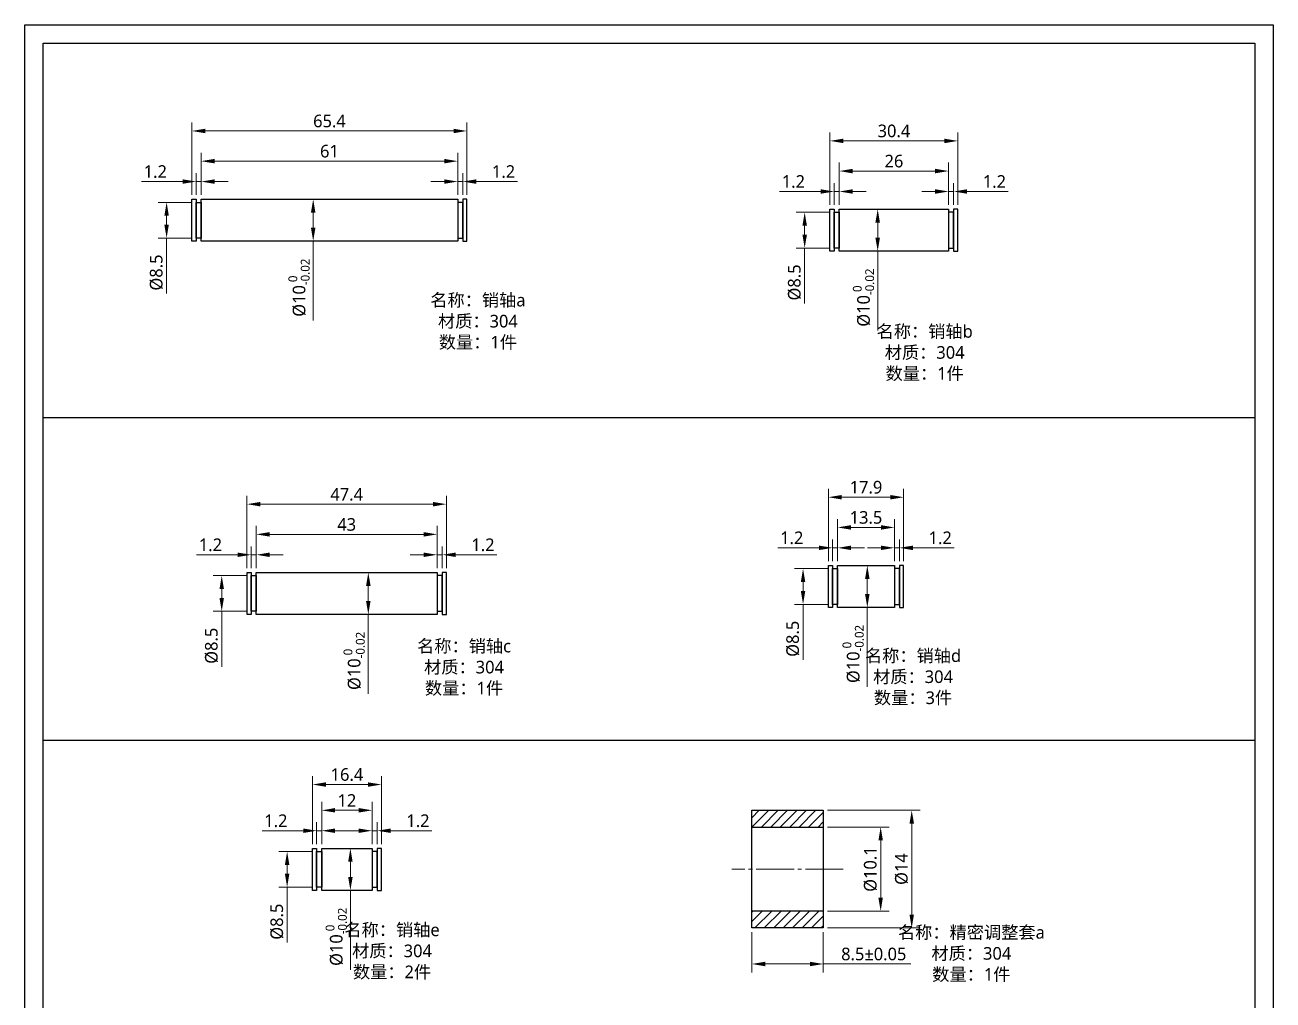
# Model space of a CAD drawing. Header units: millimetres. Extents: x -449 to 2916, y -1257 to 1632.
# Drawn here: x 1470.2 to 1766.9, y -73.5 to 158.3 of the extents above; entities that cross this region are included whole.
import ezdxf

# ---------------------------------------------------------------- set-up
doc = ezdxf.new("R2010")
doc.units = ezdxf.units.MM
doc.header["$PDSIZE"] = -1
doc.linetypes.add('EB_DASHDOT', pattern=[39, 30, -3, 3, -3])
doc.layers.add('3中心线层', color=1, linetype='EB_DASHDOT', lineweight=0)
doc.layers.add('标住线', color=5, linetype='Continuous', lineweight=13)
doc.styles.add('wf', font='')
doc.styles.get('wf').set_extended_font_data('Microsoft YaHei')
doc.dimstyles.new('wf1', dxfattribs={"dimtxt": 3, "dimasz": 3.2, "dimexe": 2, "dimexo": 1, "dimgap": 0.8, "dimtad": 1, "dimdec": 1, "dimdsep": 46, "dimtxsty": 'wf', "dimcen": 0, "dimclrd": 6, "dimclre": 6, "dimadec": 0, "dimazin": 0, "dimtm": 1e-09, "dimtfac": 0.7, "dimtdec": 1, "dimtmove": 0, "dimatfit": 3, "dimfxl": 0, "dimtolj": 1, "dimlwd": 13, "dimlwe": 13, "dimarcsym": 0})

# ---------------------------------------------------------------- blocks, each defined once
blk = doc.blocks.new('*D396')
at = {"color": 6, "lineweight": 13}
for p, q in [((1512.05, 117.87), (1512.05, 127.91)), ((1573.05, 117.87), (1573.05, 127.91)), ((1515.25, 125.91), (1569.85, 125.91))]:
    blk.add_line(p, q, dxfattribs=at)
at = {"color": 6}
for points in [[(1515.25, 126.45), (1515.25, 125.38), (1512.05, 125.91)], [(1569.85, 125.38), (1569.85, 126.45), (1573.05, 125.91)]]:
    blk.add_solid(points, dxfattribs=at)
at = {"layer": 'Defpoints', "color": 0}
for p in [(1573.05, 125.91), (1512.05, 116.87), (1573.05, 116.87)]:
    blk.add_point(p, dxfattribs=at)
at = {"color": 0, "insert": (1542.55, 128.27), "char_height": 3, "attachment_point": 5, "style": 'wf'}
blk.add_mtext('\\A1;61', dxfattribs=at)
blk = doc.blocks.new('*D397')
at = {"color": 6, "lineweight": 13}
for p, q in [((1510.85, 117.87), (1510.85, 123.06)), ((1512.05, 117.87), (1512.05, 123.06)), ((1507.65, 121.06), (1497.86, 121.06)), ((1512.05, 121.06), (1510.85, 121.06)), ((1515.25, 121.06), (1518.45, 121.06))]:
    blk.add_line(p, q, dxfattribs=at)
at = {"color": 6}
for points in [[(1507.65, 120.53), (1507.65, 121.59), (1510.85, 121.06)], [(1515.25, 121.59), (1515.25, 120.53), (1512.05, 121.06)]]:
    blk.add_solid(points, dxfattribs=at)
at = {"layer": 'Defpoints', "color": 0}
for p in [(1510.85, 121.06), (1510.85, 116.87), (1512.05, 116.87)]:
    blk.add_point(p, dxfattribs=at)
at = {"color": 0, "insert": (1501.16, 123.42), "char_height": 3, "attachment_point": 5, "style": 'wf'}
blk.add_mtext('\\A1;1.2', dxfattribs=at)
blk = doc.blocks.new('*D398')
at = {"color": 6, "lineweight": 13}
for p, q in [((1509.85, 116.12), (1501.84, 116.12)), ((1503.84, 112.92), (1503.84, 110.82)), ((1509.85, 107.62), (1501.84, 107.62)), ((1503.84, 107.62), (1503.84, 94.46))]:
    blk.add_line(p, q, dxfattribs=at)
at = {"color": 6}
for points in [[(1504.37, 112.92), (1503.3, 112.92), (1503.84, 116.12)], [(1503.3, 110.82), (1504.37, 110.82), (1503.84, 107.62)]]:
    blk.add_solid(points, dxfattribs=at)
at = {"layer": 'Defpoints', "color": 0}
for p in [(1510.85, 116.12), (1503.84, 107.62), (1510.85, 107.62)]:
    blk.add_point(p, dxfattribs=at)
at = {"color": 0, "insert": (1501.42, 99.44), "char_height": 3, "attachment_point": 5, "rotation": 90, "style": 'wf'}
blk.add_mtext('\\A1;%%C8.5', dxfattribs=at)
blk = doc.blocks.new('*D399')
at = {"color": 6, "lineweight": 13}
for p, q in [((1541.55, 116.87), (1536.69, 116.87)), ((1538.69, 113.67), (1538.69, 110.07)), ((1541.55, 106.87), (1536.69, 106.87)), ((1538.69, 106.87), (1538.69, 88))]:
    blk.add_line(p, q, dxfattribs=at)
at = {"color": 6}
for points in [[(1539.22, 113.67), (1538.16, 113.67), (1538.69, 116.87)], [(1538.16, 110.07), (1539.22, 110.07), (1538.69, 106.87)]]:
    blk.add_solid(points, dxfattribs=at)
at = {"layer": 'Defpoints', "color": 0}
for p in [(1542.55, 116.87), (1538.69, 106.87), (1542.55, 106.87)]:
    blk.add_point(p, dxfattribs=at)
at = {"color": 0, "insert": (1535.32, 95.84), "char_height": 3, "attachment_point": 5, "rotation": 90, "style": 'wf'}
blk.add_mtext('\\A1;%%C10{\\H0.7x;\\S 0^ -0.02;}', dxfattribs=at)
blk = doc.blocks.new('*D400')
at = {"color": 6, "lineweight": 13}
for p, q in [((1509.85, 117.87), (1509.85, 135.09)), ((1575.25, 117.87), (1575.25, 135.09)), ((1513.05, 133.09), (1572.05, 133.09))]:
    blk.add_line(p, q, dxfattribs=at)
at = {"color": 6}
for points in [[(1513.05, 133.62), (1513.05, 132.56), (1509.85, 133.09)], [(1572.05, 132.56), (1572.05, 133.62), (1575.25, 133.09)]]:
    blk.add_solid(points, dxfattribs=at)
at = {"layer": 'Defpoints', "color": 0}
for p in [(1575.25, 133.09), (1509.85, 116.87), (1575.25, 116.87)]:
    blk.add_point(p, dxfattribs=at)
at = {"color": 0, "insert": (1542.55, 135.44), "char_height": 3, "attachment_point": 5, "style": 'wf'}
blk.add_mtext('\\A1;65.4', dxfattribs=at)
blk = doc.blocks.new('*D401')
at = {"color": 6, "lineweight": 13}
for p, q in [((1573.05, 117.87), (1573.05, 123.06)), ((1574.25, 117.87), (1574.25, 123.06)), ((1569.85, 121.06), (1566.65, 121.06)), ((1573.05, 121.06), (1574.25, 121.06)), ((1577.45, 121.06), (1587.24, 121.06))]:
    blk.add_line(p, q, dxfattribs=at)
at = {"color": 6}
for points in [[(1569.85, 120.53), (1569.85, 121.59), (1573.05, 121.06)], [(1577.45, 121.59), (1577.45, 120.53), (1574.25, 121.06)]]:
    blk.add_solid(points, dxfattribs=at)
at = {"layer": 'Defpoints', "color": 0}
for p in [(1574.25, 121.06), (1573.05, 116.87), (1574.25, 116.87)]:
    blk.add_point(p, dxfattribs=at)
at = {"color": 0, "insert": (1583.94, 123.42), "char_height": 3, "attachment_point": 5, "style": 'wf'}
blk.add_mtext('\\A1;1.2', dxfattribs=at)
blk = doc.blocks.new('*D404')
at = {"color": 6, "lineweight": 13}
for p, q in [((1525.15, 29.15), (1525.15, 39.19)), ((1568.15, 29.15), (1568.15, 39.19)), ((1528.35, 37.19), (1564.95, 37.19))]:
    blk.add_line(p, q, dxfattribs=at)
at = {"color": 6}
for points in [[(1528.35, 37.73), (1528.35, 36.66), (1525.15, 37.19)], [(1564.95, 36.66), (1564.95, 37.73), (1568.15, 37.19)]]:
    blk.add_solid(points, dxfattribs=at)
at = {"layer": 'Defpoints', "color": 0}
for p in [(1568.15, 37.19), (1525.15, 28.15), (1568.15, 28.15)]:
    blk.add_point(p, dxfattribs=at)
at = {"color": 0, "insert": (1546.65, 39.54), "char_height": 3, "attachment_point": 5, "style": 'wf'}
blk.add_mtext('\\A1;43', dxfattribs=at)
blk = doc.blocks.new('*D405')
at = {"color": 6, "lineweight": 13}
for p, q in [((1523.95, 29.15), (1523.95, 34.34)), ((1525.15, 29.15), (1525.15, 34.34)), ((1520.75, 32.34), (1510.96, 32.34)), ((1525.15, 32.34), (1523.95, 32.34)), ((1528.35, 32.34), (1531.55, 32.34))]:
    blk.add_line(p, q, dxfattribs=at)
at = {"color": 6}
for points in [[(1520.75, 31.81), (1520.75, 32.87), (1523.95, 32.34)], [(1528.35, 32.87), (1528.35, 31.81), (1525.15, 32.34)]]:
    blk.add_solid(points, dxfattribs=at)
at = {"layer": 'Defpoints', "color": 0}
for p in [(1523.95, 32.34), (1523.95, 28.15), (1525.15, 28.15)]:
    blk.add_point(p, dxfattribs=at)
at = {"color": 0, "insert": (1514.26, 34.69), "char_height": 3, "attachment_point": 5, "style": 'wf'}
blk.add_mtext('\\A1;1.2', dxfattribs=at)
blk = doc.blocks.new('*D406')
at = {"color": 6, "lineweight": 13}
for p, q in [((1522.95, 27.4), (1514.94, 27.4)), ((1516.94, 24.2), (1516.94, 22.1)), ((1522.95, 18.9), (1514.94, 18.9)), ((1516.94, 18.9), (1516.94, 5.73))]:
    blk.add_line(p, q, dxfattribs=at)
at = {"color": 6}
for points in [[(1517.47, 24.2), (1516.41, 24.2), (1516.94, 27.4)], [(1516.41, 22.1), (1517.47, 22.1), (1516.94, 18.9)]]:
    blk.add_solid(points, dxfattribs=at)
at = {"layer": 'Defpoints', "color": 0}
for p in [(1523.95, 27.4), (1516.94, 18.9), (1523.95, 18.9)]:
    blk.add_point(p, dxfattribs=at)
at = {"color": 0, "insert": (1514.53, 10.71), "char_height": 3, "attachment_point": 5, "rotation": 90, "style": 'wf'}
blk.add_mtext('\\A1;%%C8.5', dxfattribs=at)
blk = doc.blocks.new('*D407')
at = {"color": 6, "lineweight": 13}
for p, q in [((1554.65, 28.15), (1549.79, 28.15)), ((1551.79, 24.95), (1551.79, 21.35)), ((1554.65, 18.15), (1549.79, 18.15)), ((1551.79, 18.15), (1551.79, -0.72))]:
    blk.add_line(p, q, dxfattribs=at)
at = {"color": 6}
for points in [[(1552.33, 24.95), (1551.26, 24.95), (1551.79, 28.15)], [(1551.26, 21.35), (1552.33, 21.35), (1551.79, 18.15)]]:
    blk.add_solid(points, dxfattribs=at)
at = {"layer": 'Defpoints', "color": 0}
for p in [(1555.65, 28.15), (1551.79, 18.15), (1555.65, 18.15)]:
    blk.add_point(p, dxfattribs=at)
at = {"color": 0, "insert": (1548.42, 7.11), "char_height": 3, "attachment_point": 5, "rotation": 90, "style": 'wf'}
blk.add_mtext('\\A1;%%C10{\\H0.7x;\\S 0^ -0.02;}', dxfattribs=at)
blk = doc.blocks.new('*D402')
at = {"color": 6, "lineweight": 13}
for p, q in [((1522.95, 29.15), (1522.95, 46.37)), ((1570.35, 29.15), (1570.35, 46.37)), ((1526.15, 44.37), (1567.15, 44.37))]:
    blk.add_line(p, q, dxfattribs=at)
at = {"color": 6}
for points in [[(1526.15, 44.9), (1526.15, 43.83), (1522.95, 44.37)], [(1567.15, 43.83), (1567.15, 44.9), (1570.35, 44.37)]]:
    blk.add_solid(points, dxfattribs=at)
at = {"layer": 'Defpoints', "color": 0}
for p in [(1570.35, 44.37), (1522.95, 28.15), (1570.35, 28.15)]:
    blk.add_point(p, dxfattribs=at)
at = {"color": 0, "insert": (1546.65, 46.69), "char_height": 3, "attachment_point": 5, "style": 'wf'}
blk.add_mtext('\\A1;47.4', dxfattribs=at)
blk = doc.blocks.new('*D403')
at = {"color": 6, "lineweight": 13}
for p, q in [((1568.15, 29.15), (1568.15, 34.34)), ((1569.35, 29.15), (1569.35, 34.34)), ((1564.95, 32.34), (1561.75, 32.34)), ((1568.15, 32.34), (1569.35, 32.34)), ((1572.55, 32.34), (1582.34, 32.34))]:
    blk.add_line(p, q, dxfattribs=at)
at = {"color": 6}
for points in [[(1564.95, 31.81), (1564.95, 32.87), (1568.15, 32.34)], [(1572.55, 32.87), (1572.55, 31.81), (1569.35, 32.34)]]:
    blk.add_solid(points, dxfattribs=at)
at = {"layer": 'Defpoints', "color": 0}
for p in [(1569.35, 32.34), (1568.15, 28.15), (1569.35, 28.15)]:
    blk.add_point(p, dxfattribs=at)
at = {"color": 0, "insert": (1579.05, 34.69), "char_height": 3, "attachment_point": 5, "style": 'wf'}
blk.add_mtext('\\A1;1.2', dxfattribs=at)
blk = doc.blocks.new('*D410')
at = {"color": 6, "lineweight": 13}
for p, q in [((1663.75, 115.51), (1663.75, 125.56)), ((1689.75, 115.51), (1689.75, 125.56)), ((1666.95, 123.56), (1686.55, 123.56))]:
    blk.add_line(p, q, dxfattribs=at)
at = {"color": 6}
for points in [[(1666.95, 124.09), (1666.95, 123.02), (1663.75, 123.56)], [(1686.55, 123.02), (1686.55, 124.09), (1689.75, 123.56)]]:
    blk.add_solid(points, dxfattribs=at)
at = {"layer": 'Defpoints', "color": 0}
for p in [(1689.75, 123.56), (1663.75, 114.51), (1689.75, 114.51)]:
    blk.add_point(p, dxfattribs=at)
at = {"color": 0, "insert": (1676.75, 125.91), "char_height": 3, "attachment_point": 5, "style": 'wf'}
blk.add_mtext('\\A1;26', dxfattribs=at)
blk = doc.blocks.new('*D411')
at = {"color": 6, "lineweight": 13}
for p, q in [((1659.35, 118.7), (1649.56, 118.7)), ((1662.55, 115.51), (1662.55, 120.7)), ((1663.75, 118.7), (1662.55, 118.7)), ((1663.75, 115.51), (1663.75, 120.7)), ((1666.95, 118.7), (1670.15, 118.7))]:
    blk.add_line(p, q, dxfattribs=at)
at = {"color": 6}
for points in [[(1659.35, 118.17), (1659.35, 119.23), (1662.55, 118.7)], [(1666.95, 119.23), (1666.95, 118.17), (1663.75, 118.7)]]:
    blk.add_solid(points, dxfattribs=at)
at = {"layer": 'Defpoints', "color": 0}
for p in [(1662.55, 118.7), (1662.55, 114.51), (1663.75, 114.51)]:
    blk.add_point(p, dxfattribs=at)
at = {"color": 0, "insert": (1652.85, 121.06), "char_height": 3, "attachment_point": 5, "style": 'wf'}
blk.add_mtext('\\A1;1.2', dxfattribs=at)
blk = doc.blocks.new('*D412')
at = {"color": 6, "lineweight": 13}
for p, q in [((1661.55, 113.76), (1653.53, 113.76)), ((1655.53, 110.56), (1655.53, 108.46)), ((1661.55, 105.26), (1653.53, 105.26)), ((1655.53, 105.26), (1655.53, 92.1))]:
    blk.add_line(p, q, dxfattribs=at)
at = {"color": 6}
for points in [[(1656.07, 110.56), (1655, 110.56), (1655.53, 113.76)], [(1655, 108.46), (1656.07, 108.46), (1655.53, 105.26)]]:
    blk.add_solid(points, dxfattribs=at)
at = {"layer": 'Defpoints', "color": 0}
for p in [(1662.55, 113.76), (1655.53, 105.26), (1662.55, 105.26)]:
    blk.add_point(p, dxfattribs=at)
at = {"color": 0, "insert": (1653.12, 97.08), "char_height": 3, "attachment_point": 5, "rotation": 90, "style": 'wf'}
blk.add_mtext('\\A1;%%C8.5', dxfattribs=at)
blk = doc.blocks.new('*D413')
at = {"color": 6, "lineweight": 13}
for p, q in [((1675.75, 114.51), (1670.89, 114.51)), ((1672.89, 111.31), (1672.89, 107.71)), ((1675.75, 104.51), (1670.89, 104.51)), ((1672.89, 104.51), (1672.89, 85.65))]:
    blk.add_line(p, q, dxfattribs=at)
at = {"color": 6}
for points in [[(1673.42, 111.31), (1672.35, 111.31), (1672.89, 114.51)], [(1672.35, 107.71), (1673.42, 107.71), (1672.89, 104.51)]]:
    blk.add_solid(points, dxfattribs=at)
at = {"layer": 'Defpoints', "color": 0}
for p in [(1676.75, 114.51), (1672.89, 104.51), (1676.75, 104.51)]:
    blk.add_point(p, dxfattribs=at)
at = {"color": 0, "insert": (1669.51, 93.48), "char_height": 3, "attachment_point": 5, "rotation": 90, "style": 'wf'}
blk.add_mtext('\\A1;%%C10{\\H0.7x;\\S 0^ -0.02;}', dxfattribs=at)
blk = doc.blocks.new('*D408')
at = {"color": 6, "lineweight": 13}
for p, q in [((1661.55, 115.51), (1661.55, 132.73)), ((1664.75, 130.73), (1688.75, 130.73)), ((1691.95, 115.51), (1691.95, 132.73))]:
    blk.add_line(p, q, dxfattribs=at)
at = {"color": 6}
for points in [[(1664.75, 131.26), (1664.75, 130.2), (1661.55, 130.73)], [(1688.75, 130.2), (1688.75, 131.26), (1691.95, 130.73)]]:
    blk.add_solid(points, dxfattribs=at)
at = {"layer": 'Defpoints', "color": 0}
for p in [(1691.95, 130.73), (1661.55, 114.51), (1691.95, 114.51)]:
    blk.add_point(p, dxfattribs=at)
at = {"color": 0, "insert": (1676.75, 133.08), "char_height": 3, "attachment_point": 5, "style": 'wf'}
blk.add_mtext('\\A1;30.4', dxfattribs=at)
blk = doc.blocks.new('*D409')
at = {"color": 6, "lineweight": 13}
for p, q in [((1686.55, 118.7), (1683.35, 118.7)), ((1689.75, 115.51), (1689.75, 120.7)), ((1689.75, 118.7), (1690.95, 118.7)), ((1690.95, 115.51), (1690.95, 120.7)), ((1694.15, 118.7), (1703.93, 118.7))]:
    blk.add_line(p, q, dxfattribs=at)
at = {"color": 6}
for points in [[(1686.55, 118.17), (1686.55, 119.23), (1689.75, 118.7)], [(1694.15, 119.23), (1694.15, 118.17), (1690.95, 118.7)]]:
    blk.add_solid(points, dxfattribs=at)
at = {"layer": 'Defpoints', "color": 0}
for p in [(1690.95, 118.7), (1689.75, 114.51), (1690.95, 114.51)]:
    blk.add_point(p, dxfattribs=at)
at = {"color": 0, "insert": (1700.64, 121.06), "char_height": 3, "attachment_point": 5, "style": 'wf'}
blk.add_mtext('\\A1;1.2', dxfattribs=at)
blk = doc.blocks.new('*D416')
at = {"color": 6, "lineweight": 13}
for p, q in [((1540.71, -36.45), (1540.71, -26.41)), ((1552.71, -36.45), (1552.71, -26.41)), ((1543.91, -28.41), (1549.51, -28.41))]:
    blk.add_line(p, q, dxfattribs=at)
at = {"color": 6}
for points in [[(1543.91, -27.87), (1543.91, -28.94), (1540.71, -28.41)], [(1549.51, -28.94), (1549.51, -27.87), (1552.71, -28.41)]]:
    blk.add_solid(points, dxfattribs=at)
at = {"layer": 'Defpoints', "color": 0}
for p in [(1552.71, -28.41), (1540.71, -37.45), (1552.71, -37.45)]:
    blk.add_point(p, dxfattribs=at)
at = {"color": 0, "insert": (1546.71, -26.07), "char_height": 3, "attachment_point": 5, "style": 'wf'}
blk.add_mtext('\\A1;12', dxfattribs=at)
blk = doc.blocks.new('*D417')
at = {"color": 6, "lineweight": 13}
for p, q in [((1539.51, -36.45), (1539.51, -31.26)), ((1540.71, -36.45), (1540.71, -31.26)), ((1536.31, -33.26), (1526.52, -33.26)), ((1540.71, -33.26), (1539.51, -33.26)), ((1543.91, -33.26), (1547.11, -33.26))]:
    blk.add_line(p, q, dxfattribs=at)
at = {"color": 6}
for points in [[(1536.31, -33.79), (1536.31, -32.73), (1539.51, -33.26)], [(1543.91, -32.73), (1543.91, -33.79), (1540.71, -33.26)]]:
    blk.add_solid(points, dxfattribs=at)
at = {"layer": 'Defpoints', "color": 0}
for p in [(1539.51, -33.26), (1539.51, -37.45), (1540.71, -37.45)]:
    blk.add_point(p, dxfattribs=at)
at = {"color": 0, "insert": (1529.81, -30.9), "char_height": 3, "attachment_point": 5, "style": 'wf'}
blk.add_mtext('\\A1;1.2', dxfattribs=at)
blk = doc.blocks.new('*D418')
at = {"color": 6, "lineweight": 13}
for p, q in [((1538.51, -38.2), (1530.49, -38.2)), ((1532.49, -41.4), (1532.49, -43.5)), ((1538.51, -46.7), (1530.49, -46.7)), ((1532.49, -46.7), (1532.49, -59.86))]:
    blk.add_line(p, q, dxfattribs=at)
at = {"color": 6}
for points in [[(1533.03, -41.4), (1531.96, -41.4), (1532.49, -38.2)], [(1531.96, -43.5), (1533.03, -43.5), (1532.49, -46.7)]]:
    blk.add_solid(points, dxfattribs=at)
at = {"layer": 'Defpoints', "color": 0}
for p in [(1539.51, -38.2), (1532.49, -46.7), (1539.51, -46.7)]:
    blk.add_point(p, dxfattribs=at)
at = {"color": 0, "insert": (1530.08, -54.88), "char_height": 3, "attachment_point": 5, "rotation": 90, "style": 'wf'}
blk.add_mtext('\\A1;%%C8.5', dxfattribs=at)
blk = doc.blocks.new('*D419')
at = {"color": 6, "lineweight": 13}
for p, q in [((1550.39, -37.45), (1545.53, -37.45)), ((1547.53, -40.65), (1547.53, -44.25)), ((1550.39, -47.45), (1545.53, -47.45)), ((1547.53, -47.45), (1547.53, -66.32))]:
    blk.add_line(p, q, dxfattribs=at)
at = {"color": 6}
for points in [[(1548.07, -40.65), (1547, -40.65), (1547.53, -37.45)], [(1547, -44.25), (1548.07, -44.25), (1547.53, -47.45)]]:
    blk.add_solid(points, dxfattribs=at)
at = {"layer": 'Defpoints', "color": 0}
for p in [(1551.39, -37.45), (1547.53, -47.45), (1551.39, -47.45)]:
    blk.add_point(p, dxfattribs=at)
at = {"color": 0, "insert": (1544.16, -58.48), "char_height": 3, "attachment_point": 5, "rotation": 90, "style": 'wf'}
blk.add_mtext('\\A1;%%C10{\\H0.7x;\\S 0^ -0.02;}', dxfattribs=at)
blk = doc.blocks.new('*D414')
at = {"color": 6, "lineweight": 13}
for p, q in [((1538.51, -36.45), (1538.51, -20.28)), ((1554.91, -36.45), (1554.91, -20.28)), ((1541.71, -22.28), (1551.71, -22.28))]:
    blk.add_line(p, q, dxfattribs=at)
at = {"color": 6}
for points in [[(1541.71, -21.75), (1541.71, -22.81), (1538.51, -22.28)], [(1551.71, -22.81), (1551.71, -21.75), (1554.91, -22.28)]]:
    blk.add_solid(points, dxfattribs=at)
at = {"layer": 'Defpoints', "color": 0}
for p in [(1554.91, -22.28), (1538.51, -37.45), (1554.91, -37.45)]:
    blk.add_point(p, dxfattribs=at)
at = {"color": 0, "insert": (1546.71, -19.92), "char_height": 3, "attachment_point": 5, "style": 'wf'}
blk.add_mtext('\\A1;16.4', dxfattribs=at)
blk = doc.blocks.new('*D415')
at = {"color": 6, "lineweight": 13}
for p, q in [((1552.71, -36.45), (1552.71, -31.26)), ((1553.91, -36.45), (1553.91, -31.26)), ((1549.51, -33.26), (1546.31, -33.26)), ((1552.71, -33.26), (1553.91, -33.26)), ((1557.11, -33.26), (1566.9, -33.26))]:
    blk.add_line(p, q, dxfattribs=at)
at = {"color": 6}
for points in [[(1549.51, -33.79), (1549.51, -32.73), (1552.71, -33.26)], [(1557.11, -32.73), (1557.11, -33.79), (1553.91, -33.26)]]:
    blk.add_solid(points, dxfattribs=at)
at = {"layer": 'Defpoints', "color": 0}
for p in [(1553.91, -33.26), (1552.71, -37.45), (1553.91, -37.45)]:
    blk.add_point(p, dxfattribs=at)
at = {"color": 0, "insert": (1563.6, -30.9), "char_height": 3, "attachment_point": 5, "style": 'wf'}
blk.add_mtext('\\A1;1.2', dxfattribs=at)
blk = doc.blocks.new('*D422')
at = {"color": 6, "lineweight": 13}
for p, q in [((1663.36, 30.8), (1663.36, 40.84)), ((1666.56, 38.84), (1673.66, 38.84)), ((1676.86, 30.8), (1676.86, 40.84))]:
    blk.add_line(p, q, dxfattribs=at)
at = {"color": 6}
for points in [[(1666.56, 39.38), (1666.56, 38.31), (1663.36, 38.84)], [(1673.66, 38.31), (1673.66, 39.38), (1676.86, 38.84)]]:
    blk.add_solid(points, dxfattribs=at)
at = {"layer": 'Defpoints', "color": 0}
for p in [(1676.86, 38.84), (1663.36, 29.8), (1676.86, 29.8)]:
    blk.add_point(p, dxfattribs=at)
at = {"color": 0, "insert": (1670.11, 41.2), "char_height": 3, "attachment_point": 5, "style": 'wf'}
blk.add_mtext('\\A1;13.5', dxfattribs=at)
blk = doc.blocks.new('*D423')
at = {"color": 6, "lineweight": 13}
for p, q in [((1662.16, 30.8), (1662.16, 35.99)), ((1663.36, 30.8), (1663.36, 35.99)), ((1658.96, 33.99), (1649.17, 33.99)), ((1663.36, 33.99), (1662.16, 33.99)), ((1666.56, 33.99), (1669.76, 33.99))]:
    blk.add_line(p, q, dxfattribs=at)
at = {"color": 6}
for points in [[(1658.96, 33.46), (1658.96, 34.52), (1662.16, 33.99)], [(1666.56, 34.52), (1666.56, 33.46), (1663.36, 33.99)]]:
    blk.add_solid(points, dxfattribs=at)
at = {"layer": 'Defpoints', "color": 0}
for p in [(1662.16, 33.99), (1662.16, 29.8), (1663.36, 29.8)]:
    blk.add_point(p, dxfattribs=at)
at = {"color": 0, "insert": (1652.47, 36.35), "char_height": 3, "attachment_point": 5, "style": 'wf'}
blk.add_mtext('\\A1;1.2', dxfattribs=at)
blk = doc.blocks.new('*D424')
at = {"color": 6, "lineweight": 13}
for p, q in [((1661.16, 29.05), (1653.15, 29.05)), ((1655.15, 25.85), (1655.15, 23.75)), ((1661.16, 20.55), (1653.15, 20.55)), ((1655.15, 20.55), (1655.15, 7.38))]:
    blk.add_line(p, q, dxfattribs=at)
at = {"color": 6}
for points in [[(1655.68, 25.85), (1654.61, 25.85), (1655.15, 29.05)], [(1654.61, 23.75), (1655.68, 23.75), (1655.15, 20.55)]]:
    blk.add_solid(points, dxfattribs=at)
at = {"layer": 'Defpoints', "color": 0}
for p in [(1662.16, 29.05), (1655.15, 20.55), (1662.16, 20.55)]:
    blk.add_point(p, dxfattribs=at)
at = {"color": 0, "insert": (1652.73, 12.37), "char_height": 3, "attachment_point": 5, "rotation": 90, "style": 'wf'}
blk.add_mtext('\\A1;%%C8.5', dxfattribs=at)
blk = doc.blocks.new('*D425')
at = {"color": 6, "lineweight": 13}
for p, q in [((1673.28, 29.8), (1668.42, 29.8)), ((1670.42, 26.6), (1670.42, 23)), ((1673.28, 19.8), (1668.42, 19.8)), ((1670.42, 19.8), (1670.42, 0.93))]:
    blk.add_line(p, q, dxfattribs=at)
at = {"color": 6}
for points in [[(1670.96, 26.6), (1669.89, 26.6), (1670.42, 29.8)], [(1669.89, 23), (1670.96, 23), (1670.42, 19.8)]]:
    blk.add_solid(points, dxfattribs=at)
at = {"layer": 'Defpoints', "color": 0}
for p in [(1674.28, 29.8), (1670.42, 19.8), (1674.28, 19.8)]:
    blk.add_point(p, dxfattribs=at)
at = {"color": 0, "insert": (1667.05, 8.76), "char_height": 3, "attachment_point": 5, "rotation": 90, "style": 'wf'}
blk.add_mtext('\\A1;%%C10{\\H0.7x;\\S 0^ -0.02;}', dxfattribs=at)
blk = doc.blocks.new('*D420')
at = {"color": 6, "lineweight": 13}
for p, q in [((1661.16, 30.8), (1661.16, 48.02)), ((1679.06, 30.8), (1679.06, 48.02)), ((1664.36, 46.02), (1675.86, 46.02))]:
    blk.add_line(p, q, dxfattribs=at)
at = {"color": 6}
for points in [[(1664.36, 46.55), (1664.36, 45.49), (1661.16, 46.02)], [(1675.86, 45.49), (1675.86, 46.55), (1679.06, 46.02)]]:
    blk.add_solid(points, dxfattribs=at)
at = {"layer": 'Defpoints', "color": 0}
for p in [(1679.06, 46.02), (1661.16, 29.8), (1679.06, 29.8)]:
    blk.add_point(p, dxfattribs=at)
at = {"color": 0, "insert": (1670.11, 48.38), "char_height": 3, "attachment_point": 5, "style": 'wf'}
blk.add_mtext('\\A1;17.9', dxfattribs=at)
blk = doc.blocks.new('*D421')
at = {"color": 6, "lineweight": 13}
for p, q in [((1676.86, 30.8), (1676.86, 35.99)), ((1678.06, 30.8), (1678.06, 35.99)), ((1673.66, 33.99), (1670.46, 33.99)), ((1676.86, 33.99), (1678.06, 33.99)), ((1681.26, 33.99), (1691.05, 33.99))]:
    blk.add_line(p, q, dxfattribs=at)
at = {"color": 6}
for points in [[(1673.66, 33.46), (1673.66, 34.52), (1676.86, 33.99)], [(1681.26, 34.52), (1681.26, 33.46), (1678.06, 33.99)]]:
    blk.add_solid(points, dxfattribs=at)
at = {"layer": 'Defpoints', "color": 0}
for p in [(1678.06, 33.99), (1676.86, 29.8), (1678.06, 29.8)]:
    blk.add_point(p, dxfattribs=at)
at = {"color": 0, "insert": (1687.75, 36.35), "char_height": 3, "attachment_point": 5, "style": 'wf'}
blk.add_mtext('\\A1;1.2', dxfattribs=at)
blk = doc.blocks.new('*D428')
at = {"color": 6, "lineweight": 13}
for p, q in [((1660.96, -32.38), (1675.6, -32.38)), ((1673.6, -49.18), (1673.6, -35.58)), ((1660.96, -52.38), (1675.6, -52.38))]:
    blk.add_line(p, q, dxfattribs=at)
at = {"color": 6}
for points in [[(1674.13, -35.58), (1673.06, -35.58), (1673.6, -32.38)], [(1673.06, -49.18), (1674.13, -49.18), (1673.6, -52.38)]]:
    blk.add_solid(points, dxfattribs=at)
at = {"layer": 'Defpoints', "color": 0}
for p in [(1659.96, -32.38), (1673.6, -32.38), (1659.96, -52.38)]:
    blk.add_point(p, dxfattribs=at)
at = {"color": 0, "insert": (1671.18, -42.38), "char_height": 3, "attachment_point": 5, "rotation": 90, "style": 'wf'}
blk.add_mtext('\\A1;%%C10.1', dxfattribs=at)
blk = doc.blocks.new('*D429')
at = {"color": 6, "lineweight": 13}
for p, q in [((1660.96, -28.38), (1682.98, -28.38)), ((1680.98, -53.18), (1680.98, -31.58)), ((1660.96, -56.38), (1682.98, -56.38))]:
    blk.add_line(p, q, dxfattribs=at)
at = {"color": 6}
for points in [[(1681.52, -31.58), (1680.45, -31.58), (1680.98, -28.38)], [(1680.45, -53.18), (1681.52, -53.18), (1680.98, -56.38)]]:
    blk.add_solid(points, dxfattribs=at)
at = {"layer": 'Defpoints', "color": 0}
for p in [(1659.96, -28.38), (1680.98, -28.38), (1659.96, -56.38)]:
    blk.add_point(p, dxfattribs=at)
at = {"color": 0, "insert": (1678.57, -42.38), "char_height": 3, "attachment_point": 5, "rotation": 90, "style": 'wf'}
blk.add_mtext('\\A1;%%c14', dxfattribs=at)
blk = doc.blocks.new('*D430')
at = {"color": 6, "lineweight": 13}
for p, q in [((1642.96, -57.38), (1642.96, -66.94)), ((1659.96, -57.38), (1659.96, -66.94)), ((1646.16, -64.94), (1656.76, -64.94)), ((1659.96, -64.94), (1680.76, -64.94))]:
    blk.add_line(p, q, dxfattribs=at)
at = {"color": 6}
for points in [[(1646.16, -64.41), (1646.16, -65.48), (1642.96, -64.94)], [(1656.76, -65.48), (1656.76, -64.41), (1659.96, -64.94)]]:
    blk.add_solid(points, dxfattribs=at)
at = {"layer": 'Defpoints', "color": 0}
for p in [(1642.96, -56.38), (1659.96, -56.38), (1659.96, -64.94)]:
    blk.add_point(p, dxfattribs=at)
at = {"color": 0, "insert": (1671.96, -62.59), "char_height": 3, "attachment_point": 5, "style": 'wf'}
blk.add_mtext('\\A1;8.5%%P0.05', dxfattribs=at)

msp = doc.modelspace()

# ---------------------------------------------------------------- hatches: boundary and pattern name
at = {"layer": '标住线'}
h = msp.add_hatch(dxfattribs=at)
h.set_pattern_fill('ANSI31', color=256, scale=0.5, style=0)
h.set_pattern_definition([(45, (0, 6.1768), (-1.122532, 1.122532), [])])
h.paths.add_polyline_path([(1659.955, -32.381), (1659.955, -28.381), (1642.955, -28.381), (1642.955, -32.381)])
h.paths.add_polyline_path([(1659.955, -56.381), (1659.955, -52.381), (1642.955, -52.381), (1642.955, -56.381)])

# ---------------------------------------------------------------- linework, layer by layer
for p, q in [((1474.53, 64.969), (1762.514, 64.969)), ((1474.53, -11.715), (1762.514, -11.715))]:
    msp.add_line(p, q)
at = {"color": 0, "linetype": 'ByBlock', "lineweight": 25}
for points in [[(1766.88, -266.836), (1470.164, -266.836), (1470.164, 158.291), (1766.88, 158.291)], [(1762.514, -262.47), (1474.53, -262.47), (1474.53, 153.925), (1762.514, 153.925)]]:
    msp.add_lwpolyline(points, close=True, dxfattribs=at)
for points in [[(1509.85, 116.867), (1510.85, 116.867), (1510.85, 106.867), (1509.85, 106.867)], [(1510.85, 116.117), (1512.05, 116.117), (1512.05, 107.617), (1510.85, 107.617)], [(1512.05, 116.867), (1573.05, 116.867), (1573.05, 106.867), (1512.05, 106.867)], [(1574.25, 116.117), (1573.05, 116.117), (1573.05, 107.617), (1574.25, 107.617)], [(1575.25, 116.867), (1574.25, 116.867), (1574.25, 106.867), (1575.25, 106.867)], [(1661.546, 114.508), (1662.546, 114.508), (1662.546, 104.508), (1661.546, 104.508)], [(1662.546, 113.758), (1663.746, 113.758), (1663.746, 105.258), (1662.546, 105.258)], [(1663.746, 114.508), (1689.746, 114.508), (1689.746, 104.508), (1663.746, 104.508)], [(1690.946, 113.758), (1689.746, 113.758), (1689.746, 105.258), (1690.946, 105.258)], [(1691.946, 114.508), (1690.946, 114.508), (1690.946, 104.508), (1691.946, 104.508)], [(1661.159, 29.796), (1662.159, 29.796), (1662.159, 19.796), (1661.159, 19.796)], [(1663.359, 29.796), (1676.859, 29.796), (1676.859, 19.796), (1663.359, 19.796)], [(1679.059, 29.796), (1678.059, 29.796), (1678.059, 19.796), (1679.059, 19.796)], [(1522.952, 28.145), (1523.952, 28.145), (1523.952, 18.145), (1522.952, 18.145)], [(1523.952, 27.395), (1525.152, 27.395), (1525.152, 18.895), (1523.952, 18.895)], [(1525.152, 28.145), (1568.152, 28.145), (1568.152, 18.145), (1525.152, 18.145)], [(1569.352, 27.395), (1568.152, 27.395), (1568.152, 18.895), (1569.352, 18.895)], [(1570.352, 28.145), (1569.352, 28.145), (1569.352, 18.145), (1570.352, 18.145)], [(1662.159, 29.046), (1663.359, 29.046), (1663.359, 20.546), (1662.159, 20.546)], [(1678.059, 29.046), (1676.859, 29.046), (1676.859, 20.546), (1678.059, 20.546)], [(1642.955, -28.381), (1659.955, -28.381), (1659.955, -56.381), (1642.955, -56.381)], [(1642.955, -32.381), (1659.955, -32.381), (1659.955, -52.381), (1642.955, -52.381)], [(1538.508, -37.453), (1539.508, -37.453), (1539.508, -47.453), (1538.508, -47.453)], [(1539.508, -38.203), (1540.708, -38.203), (1540.708, -46.703), (1539.508, -46.703)], [(1540.708, -37.453), (1552.708, -37.453), (1552.708, -47.453), (1540.708, -47.453)], [(1553.908, -38.203), (1552.708, -38.203), (1552.708, -46.703), (1553.908, -46.703)], [(1554.908, -37.453), (1553.908, -37.453), (1553.908, -47.453), (1554.908, -47.453)]]:
    msp.add_lwpolyline(points, close=True)
at = {"layer": '3中心线层', "lineweight": 13, "ltscale": 0.3}
msp.add_line((1664.695, -42.381), (1638.216, -42.381), dxfattribs=at)

# ---------------------------------------------------------------- texts
at = {"char_height": 3, "attachment_point": 5, "style": 'wf'}
for s, insert in [('{\\fMicrosoft YaHei|b0|i0|c134|p34;\\W9.20957; }{\\A1;名称：销轴a}\\P{\\fMicrosoft YaHei|b0|i0|c134|p34;\\W9.19637; }{\\A1;材质：304}\\P{\\fMicrosoft YaHei|b0|i0|c134|p34;\\W9.21287; }{\\A1;数量：1件}', (1573.164, 87.711)), ('{\\fMicrosoft YaHei|b0|i0|c134|p34;\\W9.39604; }{\\A1;名称：销轴b}\\P{\\fMicrosoft YaHei|b0|i0|c134|p34;\\W9.38284; }{\\A1;材质：304}\\P{\\fMicrosoft YaHei|b0|i0|c134|p34;\\W9.39934; }{\\A1;数量：1件}', (1679.285, 80.272)), ('{\\fMicrosoft YaHei|b0|i0|c134|p34;\\W9.17492; }{\\A1;名称：销轴c}\\P{\\fMicrosoft YaHei|b0|i0|c134|p34;\\W9.16172; }{\\A1;材质：304}\\P{\\fMicrosoft YaHei|b0|i0|c134|p34;\\W9.17822; }{\\A1;数量：1件}', (1569.889, 5.467)), ('{\\fMicrosoft YaHei|b0|i0|c134|p34;\\W9.33581; }{\\A1;名称：销轴d}\\P{\\fMicrosoft YaHei|b0|i0|c134|p34;\\W9.32261; }{\\A1;材质：304}\\P{\\fMicrosoft YaHei|b0|i0|c134|p34;\\W9.33911; }{\\A1;数量：3件}', (1676.553, 3.182)), ('{\\fMicrosoft YaHei|b0|i0|c134|p34;\\W9.28713; }{\\A1;名称：销轴e}\\P{\\fMicrosoft YaHei|b0|i0|c134|p34;\\W9.27393; }{\\A1;材质：304}\\P{\\fMicrosoft YaHei|b0|i0|c134|p34;\\W9.29043; }{\\A1;数量：2件}', (1552.708, -61.987)), ('{\\fMicrosoft YaHei|b0|i0|c134|p34;\\W7.13944;  }{\\A1;名称：精密调整套a}\\P{\\fMicrosoft YaHei|b0|i0|c134|p34;\\W7.13284;  }{\\A1;材质：304}\\P{\\fMicrosoft YaHei|b0|i0|c134|p34;\\W7.14109;  }{\\A1;数量：1件}', (1687.906, -62.588))]:
    msp.add_mtext(s, dxfattribs=dict(at, insert=insert))

# ---------------------------------------------------------------- dimensions: what is measured, and where the dimension line sits
for base, p1, p2, picture, middle in [((1575.25, 133.089), (1509.85, 116.867), (1575.25, 116.867), '*D400', (1542.55, 135.441)), ((1691.946, 130.731), (1661.546, 114.508), (1691.946, 114.508), '*D408', (1676.746, 133.081)), ((1573.05, 125.913), (1512.05, 116.867), (1573.05, 116.867), '*D396', (1542.55, 128.272)), ((1689.746, 123.555), (1663.746, 114.508), (1689.746, 114.508), '*D410', (1676.746, 125.905)), ((1510.85, 121.06), (1512.05, 116.867), (1510.85, 116.867), '*D397', (1501.157, 123.416)), ((1662.546, 118.701), (1663.746, 114.508), (1662.546, 114.508), '*D411', (1652.852, 121.058)), ((1570.352, 44.368), (1522.952, 28.145), (1570.352, 28.145), '*D402', (1546.652, 46.691)), ((1679.059, 46.019), (1661.159, 29.796), (1679.059, 29.796), '*D420', (1670.109, 48.377)), ((1676.859, 38.843), (1663.359, 29.796), (1676.859, 29.796), '*D422', (1670.109, 41.202)), ((1568.152, 37.192), (1525.152, 28.145), (1568.152, 28.145), '*D404', (1546.652, 39.543)), ((1523.952, 32.339), (1525.152, 28.145), (1523.952, 28.145), '*D405', (1514.258, 34.695)), ((1662.159, 33.989), (1663.359, 29.796), (1662.159, 29.796), '*D423', (1652.465, 36.345)), ((1554.908, -22.282), (1538.508, -37.453), (1554.908, -37.453), '*D414', (1546.708, -19.924)), ((1552.708, -28.406), (1540.708, -37.453), (1552.708, -37.453), '*D416', (1546.708, -26.073)), ((1539.508, -33.259), (1540.708, -37.453), (1539.508, -37.453), '*D417', (1529.815, -30.903))]:
    dim = msp.add_linear_dim(base=base, p1=p1, p2=p2, dimstyle='wf1')
    dim.commit()
    dim.dimension.update_dxf_attribs({"geometry": picture, "text_midpoint": middle})
for base, p1, p2, picture, middle in [((1574.25, 121.06), (1573.05, 116.867), (1574.25, 116.867), '*D401', (1583.944, 123.416)), ((1690.946, 118.701), (1689.746, 114.508), (1690.946, 114.508), '*D409', (1700.64, 121.058)), ((1569.352, 32.339), (1568.152, 28.145), (1569.352, 28.145), '*D403', (1579.045, 34.695)), ((1678.059, 33.989), (1676.859, 29.796), (1678.059, 29.796), '*D421', (1687.752, 36.345)), ((1553.908, -33.259), (1552.708, -37.453), (1553.908, -37.453), '*D415', (1563.602, -30.903))]:
    dim = msp.add_linear_dim(base=base, p1=p1, p2=p2, angle=180, dimstyle='wf1')
    dim.commit()
    dim.dimension.update_dxf_attribs({"geometry": picture, "text_midpoint": middle})
for base, p1, p2, text, picture, middle in [((1503.837, 107.617), (1510.85, 116.117), (1510.85, 107.617), '%%C<>', '*D398', (1501.424, 99.436)), ((1538.692, 106.867), (1542.55, 116.867), (1542.55, 106.867), '%%C<>{\\H0.7x;\\S 0^ -0.02;}', '*D399', (1535.317, 95.835)), ((1655.533, 105.258), (1662.546, 113.758), (1662.546, 105.258), '%%C<>', '*D412', (1653.12, 97.078)), ((1672.887, 104.508), (1676.746, 114.508), (1676.746, 104.508), '%%C<>{\\H0.7x;\\S 0^ -0.02;}', '*D413', (1669.512, 93.477)), ((1670.424, 19.796), (1674.283, 29.796), (1674.283, 19.796), '%%C<>{\\H0.7x;\\S 0^ -0.02;}', '*D425', (1667.049, 8.764)), ((1516.938, 18.895), (1523.952, 27.395), (1523.952, 18.895), '%%C<>', '*D406', (1514.525, 10.715)), ((1551.793, 18.145), (1555.652, 28.145), (1555.652, 18.145), '%%C<>{\\H0.7x;\\S 0^ -0.02;}', '*D407', (1548.418, 7.114)), ((1655.145, 20.546), (1662.159, 29.046), (1662.159, 20.546), '%%C<>', '*D424', (1652.732, 12.365)), ((1680.985, -28.381), (1659.955, -56.381), (1659.955, -28.381), '%%c14', '*D429', (1678.572, -42.381)), ((1673.595, -32.381), (1659.955, -52.381), (1659.955, -32.381), '%%C10.1', '*D428', (1671.182, -42.381)), ((1532.495, -46.703), (1539.508, -38.203), (1539.508, -46.703), '%%C<>', '*D418', (1530.082, -54.883)), ((1547.533, -47.453), (1551.392, -37.453), (1551.392, -47.453), '%%C<>{\\H0.7x;\\S 0^ -0.02;}', '*D419', (1544.158, -58.484))]:
    dim = msp.add_linear_dim(base=base, p1=p1, p2=p2, angle=90, text=text, dimstyle='wf1')
    dim.commit()
    dim.dimension.update_dxf_attribs({"geometry": picture, "text_midpoint": middle})
dim = msp.add_linear_dim(base=(1659.955, -64.943), p1=(1642.955, -56.381), p2=(1659.955, -56.381), text='8.5%%P0.05', dimstyle='wf1')
dim.commit()
dim.dimension.update_dxf_attribs({"geometry": '*D430', "text_midpoint": (1671.959, -62.591)})

doc.saveas('drawing.dxf')
